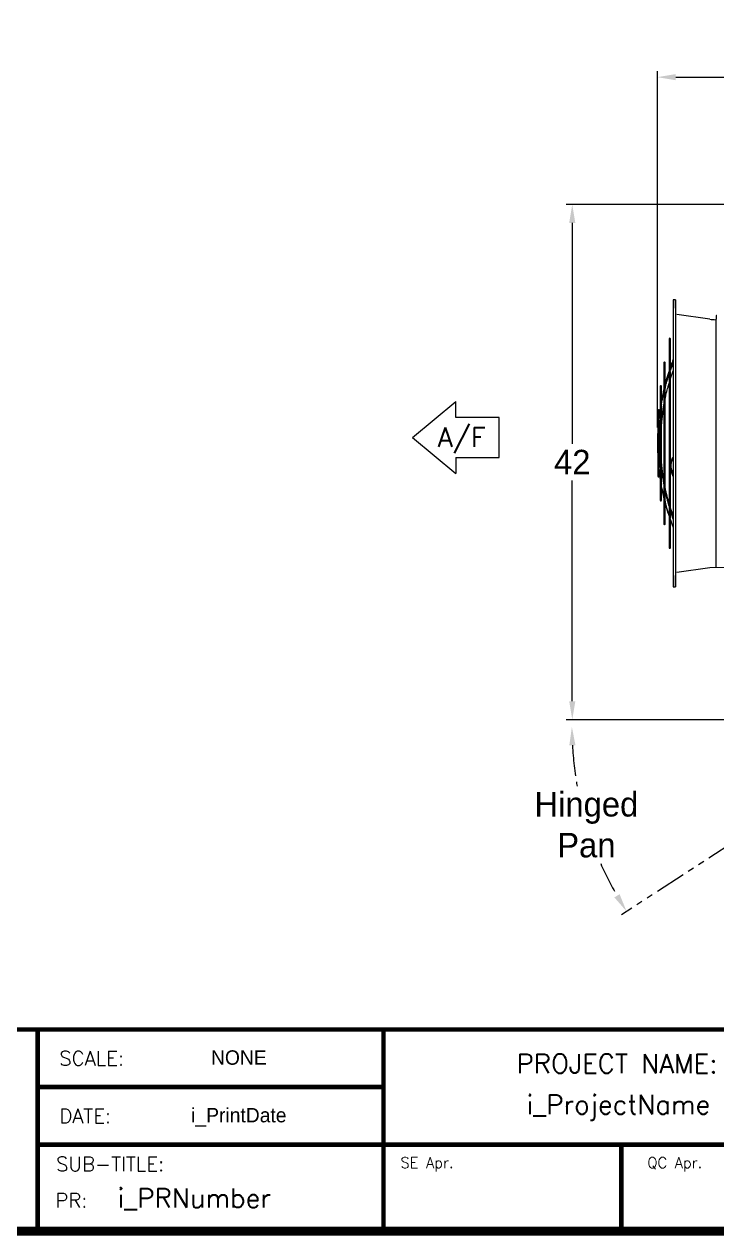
# Model space of a CAD drawing. Header units: inches. Extents: x 547 to 857, y -2 to 194.
# Drawn here: x 720.2 to 776.8, y 1.4 to 100.3 of the extents above; entities that cross this region are included whole.
import ezdxf
from ezdxf.enums import TextEntityAlignment as Align

# ---------------------------------------------------------------- set-up
doc = ezdxf.new("R2010")
doc.units = ezdxf.units.IN
doc.header["$MEASUREMENT"] = 0
doc.header["$PDSIZE"] = -1
doc.linetypes.add('PHANTOM', pattern=[0.5, 0.25, -0.05, 0.05, -0.05, 0.05, -0.05])
doc.layers.add('Hingeable', color=7, linetype='PHANTOM')
doc.styles.add('SIMPLEX', font='SIMPLEX')
doc.dimstyles.new('RAE Solutions', dxfattribs={"dimtxt": 2, "dimasz": 1.5, "dimexe": 0.5, "dimexo": 0.5, "dimgap": 0.5, "dimtad": 0, "dimtih": 1, "dimtoh": 1, "dimdec": 3, "dimrnd": 0.125, "dimzin": 1, "dimdsep": 46, "dimlunit": 5, "dimtxsty": 'Standard', "dimcen": 0.09, "dimadec": 0, "dimazin": 0, "dimtfac": 1, "dimtdec": 3, "dimtofl": 0, "dimtmove": 0, "dimatfit": 3, "dimfxl": 1, "dimtolj": 1, "dimtzin": 1, "dimarcsym": 0})

# ---------------------------------------------------------------- blocks, each defined once
blk = doc.blocks.new('*D202')
at = {"color": 0, "linetype": 'Continuous', "lineweight": -2}
for p, q in [((771.906, 67.364), (771.906, 96.463)), ((773.406, 95.963), (782.536, 95.963)), ((797.999, 95.963), (788.869, 95.963)), ((799.499, 45.718), (799.499, 96.463))]:
    blk.add_line(p, q, dxfattribs=at)
at = {"color": 0, "linetype": 'Continuous'}
for points in [[(773.406, 96.213), (773.406, 95.713), (771.906, 95.963)], [(797.999, 96.213), (797.999, 95.713), (799.499, 95.963)]]:
    blk.add_solid(points, dxfattribs=at)
at = {"layer": 'Defpoints', "color": 0, "linetype": 'Continuous'}
for p in [(771.906, 95.963), (771.906, 66.864), (799.499, 45.218)]:
    blk.add_point(p, dxfattribs=at)
at = {"color": 0, "linetype": 'Continuous', "lineweight": 25, "insert": (785.703, 95.963), "char_height": 2, "attachment_point": 5}
blk.add_mtext('\\A1;27{\\H1x;\\S5/8;}', dxfattribs=at)
blk = doc.blocks.new('*D203')
at = {"color": 0, "linetype": 'Continuous', "lineweight": -2}
for p, q in [((778.957, 85.571), (764.464, 85.571)), ((764.964, 84.071), (764.964, 66.043)), ((764.964, 45.015), (764.964, 63.043)), ((779.89, 43.515), (764.464, 43.515))]:
    blk.add_line(p, q, dxfattribs=at)
at = {"color": 0, "linetype": 'Continuous'}
for points in [[(764.714, 84.071), (765.214, 84.071), (764.964, 85.571)], [(764.714, 45.015), (765.214, 45.015), (764.964, 43.515)]]:
    blk.add_solid(points, dxfattribs=at)
at = {"layer": 'Defpoints', "color": 0, "linetype": 'Continuous'}
for p in [(779.457, 85.571), (764.964, 43.515), (780.39, 43.515)]:
    blk.add_point(p, dxfattribs=at)
at = {"color": 0, "linetype": 'Continuous', "lineweight": 25, "insert": (764.964, 64.543), "char_height": 2, "attachment_point": 5}
blk.add_mtext('\\A1;42', dxfattribs=at)

msp = doc.modelspace()

# ---------------------------------------------------------------- linework, layer by layer
at = {"linetype": 'Continuous', "lineweight": 25}
for p, q in [((773.3816, 77.7893), (773.2054, 77.7862)), ((773.3895, 77.3365), (773.3816, 77.7893)), ((773.3816, 77.7893), (773.3816, 54.3641)), ((776.1894, 76.2083), (773.5022, 76.5859)), ((776.6691, 76.1647), (776.6691, 55.9886)), ((776.7148, 76.471), (776.7101, 76.2033)), ((772.8679, 74.5978), (772.8679, 57.5555)), ((772.9663, 72.026), (772.9663, 74.5978)), ((772.4466, 72.6752), (772.4466, 59.4781)), ((772.5451, 70.7131), (772.5451, 72.6752)), ((772.9663, 59.9608), (772.9663, 71.9177)), ((772.139, 70.7312), (772.139, 61.4221)), ((772.2374, 69.3991), (772.2374, 70.7312)), ((772.5451, 61.3511), (772.5451, 70.5885)), ((751.9279, 66.5499), (755.4691, 69.5008)), ((755.4691, 68.1729), (755.4691, 69.5008)), ((772.2374, 62.7567), (772.2374, 69.2453)), ((771.9461, 68.7724), (771.9461, 63.3809)), ((772.0445, 68.1023), (772.0445, 68.7724)), ((759.0103, 68.1729), (755.4691, 68.1729)), ((759.0103, 64.9269), (759.0103, 68.1729)), ((772.0445, 64.1731), (772.0445, 67.8918)), ((751.9279, 66.5499), (755.4691, 63.599)), ((771.9456, 66.8641), (771.9063, 66.8641)), ((771.9063, 66.8641), (771.9063, 65.2893)), ((771.9456, 66.8641), (771.9456, 65.2893)), ((771.9063, 65.2893), (771.9456, 65.2893)), ((755.4691, 64.9269), (755.4691, 63.599)), ((755.4691, 64.9269), (759.0103, 64.9269)), ((772.0445, 63.3809), (772.0445, 63.9415)), ((773.0398, 63.7475), (773.2055, 63.3375)), ((773.0919, 63.8082), (773.2055, 63.527)), ((772.2374, 61.4221), (772.2374, 62.6034)), ((773.2029, 63.0882), (773.2055, 63.0882)), ((773.203, 63.072), (773.2055, 63.072)), ((772.5451, 59.4781), (772.5451, 61.2276)), ((772.9663, 57.5555), (772.9663, 59.8512)), ((773.5022, 55.5674), (776.1894, 55.945)), ((773.3816, 54.3641), (773.3895, 54.8168)), ((773.2054, 54.3671), (773.3816, 54.3641))]:
    msp.add_line(p, q, dxfattribs=at)
for p, q in [((776.1894, 55.945), (779.3762, 55.9585)), ((721.3364, 18.2257), (815.4134, 18.2257)), ((721.3364, 1.7622), (721.3364, 18.2257)), ((749.5595, 18.2257), (749.5595, 1.7622)), ((749.5595, 13.5219), (721.3364, 13.5219)), ((815.4134, 8.818), (721.3364, 8.818)), ((768.9628, 8.818), (768.9628, 1.7622))]:
    msp.add_line(p, q)
for points, const_width in [([(551.9978, 1.7622), (853.0442, 1.7622), (853.0442, 189.9162), (551.9978, 189.9162), (551.9978, 1.7622)], 0.7526), ([(853.0442, 18.2257), (627.2594, 18.2257), (627.2594, 1.7622)], 0.3763), ([(721.3364, 18.2257), (721.3364, 1.7622)], 0.3763), ([(749.5595, 18.2257), (749.5595, 1.7622)], 0.3763), ([(749.5595, 13.5219), (721.3364, 13.5219)], 0.3763), ([(815.4134, 8.818), (721.3364, 8.818)], 0.3763), ([(768.9628, 8.818), (768.9628, 1.7622)], 0.3763)]:
    msp.add_lwpolyline(points, dxfattribs=dict(const_width=const_width))
for centre, radius, start, end in [((776.8743, 81.0816), 4.9213, 262, 267.610221), ((776.6708, 76.204), 0.0394, 267.610221, 359), ((776.7542, 76.4704), 0.0394, 90, 179), ((772.9171, 74.5978), 0.0492, 0, 180), ((772.4958, 72.6752), 0.0492, 0, 180), ((772.1882, 70.7312), 0.0492, 0, 180), ((771.9953, 68.7724), 0.0492, 0, 180), ((771.9953, 63.3809), 0.0492, 180, 0), ((772.1882, 61.4221), 0.0492, 180, 360), ((772.4958, 59.4781), 0.0492, 180, 0), ((772.9171, 57.5555), 0.0492, 180, 360)]:
    msp.add_arc(centre, radius, start, end, dxfattribs=at)
for points, knots in [([(773.2055, 77.7862), (773.2055, 77.7814), (773.2055, 77.7717), (773.2055, 77.6937), (773.2055, 77.5695), (773.2055, 77.3952), (773.2055, 77.1727), (773.2055, 76.9026), (773.2055, 76.5861), (773.2055, 76.2246), (773.2055, 75.8197), (773.2055, 75.3731), (773.2055, 74.8866), (773.2055, 74.3625), (773.2055, 73.8028), (773.2055, 73.2101), (773.2055, 72.5868), (773.2055, 71.9356), (773.2055, 71.2593), (773.2055, 70.5609), (773.2055, 69.8432), (773.2055, 69.1095), (773.2055, 68.3627), (773.2055, 67.6061), (773.2055, 66.843), (773.2055, 66.3321), (773.2055, 66.0767)], [0, 0, 0, 0, 0.0416667, 0.0833333, 0.1250001, 0.1666666, 0.2083335, 0.2500001, 0.2916667, 0.3333333, 0.3750001, 0.4166667, 0.4583334, 0.5000001, 0.5416668, 0.5833334, 0.625, 0.6666668, 0.7083333, 0.75, 0.7916667, 0.8333334, 0.875, 0.9166667, 0.9583333, 1, 1, 1, 1]), ([(773.3936, 77.1003), (773.393, 77.1311), (773.3919, 77.1929), (773.3906, 77.271), (773.3897, 77.3258), (773.3895, 77.3329), (773.3895, 77.3365)], [0, 0, 0, 0, 0.2489834, 0.499349, 0.7496812, 1, 1, 1, 1]), ([(772.9555, 71.9851), (772.9982, 72.1008), (773.078, 72.3166), (773.1651, 72.5312), (773.2055, 72.6307)], [0, 0, 0, 0, 0.5359086, 1, 1, 1, 1]), ([(773.2055, 72.6401), (773.1792, 72.5762), (773.1002, 72.3844), (773.0192, 72.1729), (772.9668, 72.025), (772.9602, 72.0064)], [0, 0, 0, 0, 0.303779, 0.9120459, 1, 1, 1, 1]), ([(773.2055, 72.943), (773.1839, 72.8883), (773.11, 72.7014), (773.0308, 72.4858), (772.9758, 72.3245), (772.9663, 72.2966)], [0, 0, 0, 0, 0.255167, 0.8714285, 1, 1, 1, 1]), ([(772.5323, 70.6583), (772.5623, 70.7651), (772.625, 70.9886), (772.7245, 71.3096), (772.8065, 71.5621), (772.8545, 71.6982), (772.8679, 71.7364)], [0, 0, 0, 0, 0.29602165, 0.61905663, 0.89294673, 1, 1, 1, 1]), ([(772.8679, 71.7467), (772.8632, 71.7336), (772.8202, 71.6128), (772.7497, 71.3961), (772.6589, 71.1062), (772.5895, 70.8713), (772.5512, 70.7318), (772.5366, 70.6788)], [0, 0, 0, 0, 0.0373263, 0.3415893, 0.6100755, 0.8518793, 1, 1, 1, 1]), ([(772.8679, 72.009), (772.8675, 72.0078), (772.8275, 71.8908), (772.7575, 71.6664), (772.661, 71.3451), (772.5916, 71.0999), (772.5555, 70.9614), (772.5451, 70.9213)], [0, 0, 0, 0, 0.0033171, 0.3252528, 0.6200068, 0.8899558, 1, 1, 1, 1]), ([(772.9555, 71.9851), (772.9559, 71.991), (772.9564, 72), (772.9592, 72.0048), (772.9601, 72.0064)], [0, 0, 0, 0, 0.6571768, 1, 1, 1, 1]), ([(772.9663, 71.9164), (772.9663, 71.917), (772.9666, 71.9215), (772.9652, 71.9311), (772.9617, 71.9469), (772.9568, 71.9659), (772.956, 71.9782), (772.9555, 71.9851)], [0, 0, 0, 0, 0.0277321, 0.2009316, 0.3724423, 0.6544076, 1, 1, 1, 1]), ([(772.9663, 71.297), (772.9737, 71.3204), (773.0142, 71.4495), (773.0929, 71.6811), (773.1682, 71.8885), (773.2055, 71.9912)], [0, 0, 0, 0, 0.1009105, 0.5551025, 1, 1, 1, 1]), ([(772.2227, 69.3166), (772.243, 69.422), (772.2859, 69.644), (772.3572, 69.9654), (772.4117, 70.1984), (772.4422, 70.3148), (772.4466, 70.3317)], [0, 0, 0, 0, 0.3104915, 0.6542957, 0.9499074, 1, 1, 1, 1]), ([(772.4466, 70.3373), (772.4307, 70.2739), (772.3965, 70.1376), (772.3499, 69.9361), (772.3068, 69.7403), (772.2708, 69.5665), (772.2445, 69.4338), (772.2305, 69.3588), (772.2261, 69.3349)], [0, 0, 0, 0, 0.1903701, 0.40937326, 0.60375977, 0.7761163, 0.92880943, 1, 1, 1, 1]), ([(772.4466, 70.5328), (772.442, 70.5138), (772.4168, 70.4118), (772.3762, 70.2327), (772.3261, 70.0013), (772.2799, 69.7745), (772.252, 69.6243), (772.2374, 69.5455)], [0, 0, 0, 0, 0.0577946, 0.3112723, 0.5451857, 0.7611204, 1, 1, 1, 1]), ([(772.5363, 70.6789), (772.5363, 70.6788), (772.534, 70.6759), (772.5325, 70.6675), (772.5324, 70.6596), (772.5323, 70.6583)], [0, 0, 0, 0, 0.0124511, 0.8342639, 1, 1, 1, 1]), ([(772.5323, 70.6583), (772.5328, 70.652), (772.5336, 70.6402), (772.5386, 70.6217), (772.5429, 70.6062), (772.5447, 70.5959), (772.5452, 70.5886), (772.5447, 70.5856), (772.5444, 70.5839)], [0, 0, 0, 0, 0.2925929, 0.5469802, 0.7222755, 0.855545, 0.9202618, 1, 1, 1, 1]), ([(772.5451, 69.728), (772.5593, 69.7934), (772.5872, 69.9215), (772.6337, 70.1179), (772.6848, 70.3238), (772.7441, 70.5495), (772.8053, 70.7704), (772.8489, 70.9162), (772.8679, 70.9798)], [0, 0, 0, 0, 0.1559964, 0.3057277, 0.4694364, 0.6487845, 0.8468715, 1, 1, 1, 1]), ([(772.2265, 69.3348), (772.2253, 69.3323), (772.223, 69.3274), (772.2228, 69.3201), (772.2227, 69.3166)], [0, 0, 0, 0, 0.5217173, 1, 1, 1, 1]), ([(772.2227, 69.3166), (772.2232, 69.3103), (772.224, 69.2985), (772.2294, 69.2802), (772.2343, 69.2648), (772.2368, 69.2536), (772.2377, 69.2458), (772.2371, 69.2426), (772.2368, 69.2412)], [0, 0, 0, 0, 0.2854517, 0.5338087, 0.7052317, 0.8376832, 0.9320901, 1, 1, 1, 1]), ([(772.2374, 67.6874), (772.2423, 67.7428), (772.2538, 67.8745), (772.275, 68.0784), (772.3002, 68.2931), (772.3259, 68.4895), (772.3491, 68.6521), (772.3704, 68.7927), (772.3917, 68.9259), (772.4171, 69.0766), (772.4364, 69.1831), (772.4466, 69.2392)], [0, 0, 0, 0, 0.1068261, 0.253864, 0.3932649, 0.5213059, 0.6332716, 0.7078535, 0.7934048, 0.8912407, 1, 1, 1, 1]), ([(772.0277, 67.9647), (772.0345, 68.0297), (772.0488, 68.1659), (772.0747, 68.3805), (772.1042, 68.5973), (772.1261, 68.749), (772.138, 68.8223), (772.139, 68.8285)], [0, 0, 0, 0, 0.2252464, 0.4725727, 0.7448135, 0.9783224, 1, 1, 1, 1]), ([(772.139, 68.9505), (772.1332, 68.9115), (772.1183, 68.8117), (772.0974, 68.6567), (772.0765, 68.4905), (772.0591, 68.3424), (772.0491, 68.2493), (772.0445, 68.2065)], [0, 0, 0, 0, 0.1574639, 0.4029128, 0.6253444, 0.827401, 1, 1, 1, 1]), ([(772.4226, 69.1054), (772.4089, 69.0255), (772.3818, 68.8671), (772.3441, 68.6178), (772.31, 68.367), (772.2807, 68.1219), (772.2579, 67.9017), (772.2439, 67.7546), (772.2381, 67.6806), (772.2374, 67.6723)], [0, 0, 0, 0, 0.1676245, 0.3325753, 0.5226248, 0.6926811, 0.8453356, 0.9826751, 1, 1, 1, 1]), ([(772.0277, 67.9647), (772.0281, 67.9584), (772.0291, 67.9466), (772.0348, 67.9285), (772.0402, 67.9131), (772.0435, 67.9012), (772.0449, 67.8931), (772.0443, 67.8901), (772.0442, 67.8894)], [0, 0, 0, 0, 0.2834762, 0.5309649, 0.702469, 0.8350715, 0.9605747, 1, 1, 1, 1]), ([(771.9456, 66.3487), (771.9457, 66.3663), (771.9457, 66.4034), (771.9459, 66.4404), (771.9461, 66.4601), (771.9461, 66.4602)], [0, 0, 0, 0, 0.4736372, 0.9975737, 1, 1, 1, 1]), ([(772.0445, 66.2651), (772.0554, 66.2642), (772.0795, 66.2622), (772.1135, 66.2692), (772.1314, 66.2796), (772.139, 66.284)], [0, 0, 0, 0, 0.3232549, 0.7134607, 1, 1, 1, 1]), ([(771.9461, 65.6806), (771.946, 65.6959), (771.9457, 65.733), (771.9457, 65.7701), (771.9456, 65.792)], [0, 0, 0, 0, 0.411075, 1, 1, 1, 1]), ([(772.0445, 65.8882), (772.0554, 65.8891), (772.0795, 65.8911), (772.1135, 65.8841), (772.1314, 65.8737), (772.139, 65.8693)], [0, 0, 0, 0, 0.3232532, 0.7134638, 1, 1, 1, 1]), ([(772.139, 65.8535), (772.1349, 65.8562), (772.1214, 65.8654), (772.0901, 65.8724), (772.0609, 65.8755), (772.0464, 65.8724), (772.0445, 65.872)], [0, 0, 0, 0, 0.1653465, 0.553645, 0.9418226, 1, 1, 1, 1]), ([(773.2055, 66.0767), (773.2055, 65.8212), (773.2055, 65.3103), (773.2055, 64.5472), (773.2055, 63.7906), (773.2055, 63.0438), (773.2055, 62.3101), (773.2055, 61.5924), (773.2055, 60.894), (773.2055, 60.2177), (773.2055, 59.5665), (773.2055, 58.9433), (773.2055, 58.3505), (773.2055, 57.7909), (773.2055, 57.2667), (773.2055, 56.7802), (773.2055, 56.3336), (773.2055, 55.9287), (773.2055, 55.5672), (773.2055, 55.2507), (773.2055, 54.9806), (773.2055, 54.7581), (773.2055, 54.5838), (773.2055, 54.4596), (773.2055, 54.3816), (773.2055, 54.372), (773.2055, 54.3671)], [0, 0, 0, 0, 0.0416667, 0.0833333, 0.125, 0.1666666, 0.2083333, 0.25, 0.2916667, 0.3333332, 0.375, 0.4166666, 0.4583332, 0.4999999, 0.5416666, 0.5833333, 0.6249999, 0.6666667, 0.7083333, 0.7499999, 0.7916665, 0.8333334, 0.8749999, 0.9166667, 0.9583333, 1, 1, 1, 1]), ([(772.4466, 62.9167), (772.4396, 62.9543), (772.4164, 63.0777), (772.3831, 63.28), (772.344, 63.5356), (772.31, 63.7863), (772.2807, 64.0315), (772.2579, 64.2516), (772.2439, 64.3987), (772.2381, 64.4728), (772.2374, 64.4811)], [0, 0, 0, 0, 0.0722353, 0.2376766, 0.3887439, 0.5628004, 0.7185449, 0.8583521, 0.9841316, 1, 1, 1, 1]), ([(772.2374, 64.41), (772.2403, 64.373), (772.2486, 64.2657), (772.2661, 64.0804), (772.2907, 63.8454), (772.322, 63.584), (772.3582, 63.3167), (772.3991, 63.0451), (772.4289, 62.8704), (772.4444, 62.7794)], [0, 0, 0, 0, 0.0678585, 0.1969155, 0.3401745, 0.499577, 0.6775491, 0.832156, 1, 1, 1, 1]), ([(772.4466, 62.7664), (772.4356, 62.8296), (772.4116, 62.9664), (772.3795, 63.1698), (772.3502, 63.3702), (772.3257, 63.5515), (772.3051, 63.7159), (772.2877, 63.8652), (772.2699, 64.0313), (772.2529, 64.2042), (772.2422, 64.3319), (772.2374, 64.3883)], [0, 0, 0, 0, 0.1173263, 0.2537856, 0.3769384, 0.4882944, 0.5892056, 0.6808731, 0.7643262, 0.8959794, 1, 1, 1, 1]), ([(773.2055, 64.9744), (773.1907, 64.958), (773.1398, 64.9016), (773.0834, 64.8012), (773.0287, 64.6787), (772.9892, 64.5585), (772.9741, 64.4722), (772.9663, 64.4276)], [0, 0, 0, 0, 0.1082397, 0.3730702, 0.5642306, 0.7745302, 1, 1, 1, 1]), ([(773.2064, 64.9197), (773.1961, 64.906), (773.1428, 64.8345), (773.0741, 64.6846), (773.0168, 64.4705), (773.0005, 64.2455), (773.0204, 64.0203), (773.0682, 63.8784), (773.0919, 63.8082)], [0, 0, 0, 0, 0.04376951, 0.22810849, 0.41944523, 0.61460412, 0.80947811, 1, 1, 1, 1]), ([(772.0439, 64.1778), (772.044, 64.1776), (772.0445, 64.1764), (772.0446, 64.1715), (772.0437, 64.1634), (772.0401, 64.1509), (772.0346, 64.1352), (772.0289, 64.1175), (772.0281, 64.1064), (772.0277, 64.1009)], [0, 0, 0, 0, 0.0165586, 0.0751238, 0.1995721, 0.3231952, 0.4968969, 0.7489667, 1, 1, 1, 1]), ([(772.139, 63.2), (772.1322, 63.2445), (772.1126, 63.3738), (772.0838, 63.5933), (772.0531, 63.8491), (772.0358, 64.0201), (772.0277, 64.1009)], [0, 0, 0, 0, 0.148459, 0.4313259, 0.7313825, 1, 1, 1, 1]), ([(772.9663, 64.0327), (772.9709, 63.9985), (772.9837, 63.9009), (773.0177, 63.8079), (773.0398, 63.7475)], [0, 0, 0, 0, 0.3503317, 1, 1, 1, 1]), ([(773.0919, 63.8082), (773.0778, 63.7978), (773.0497, 63.7771), (773.0346, 63.756), (773.0413, 63.7503), (773.0429, 63.7489)], [0, 0, 0, 0, 0.4309441, 0.8618655, 1, 1, 1, 1]), ([(773.2055, 63.8653), (773.1867, 63.8576), (773.1439, 63.84), (773.1106, 63.8197), (773.0919, 63.8082)], [0, 0, 0, 0, 0.43672191, 1, 1, 1, 1]), ([(772.2372, 62.7589), (772.2373, 62.7581), (772.2378, 62.7543), (772.2364, 62.7456), (772.2329, 62.7323), (772.2274, 62.7152), (772.2233, 62.6992), (772.2229, 62.6897), (772.2227, 62.6862)], [0, 0, 0, 0, 0.0383828, 0.1789658, 0.3184341, 0.5249678, 0.8280401, 1, 1, 1, 1]), ([(772.2227, 62.6862), (772.223, 62.6804), (772.2234, 62.6731), (772.226, 62.6693), (772.2266, 62.6685)], [0, 0, 0, 0, 0.7937559, 1, 1, 1, 1]), ([(772.4466, 61.6223), (772.4462, 61.624), (772.4232, 61.7157), (772.3831, 61.892), (772.3245, 62.1593), (772.2712, 62.4221), (772.2384, 62.6005), (772.2227, 62.6862)], [0, 0, 0, 0, 0.0047443, 0.2597356, 0.4981117, 0.759093, 1, 1, 1, 1]), ([(772.277, 62.3979), (772.2787, 62.3891), (772.2924, 62.3157), (772.3219, 62.1732), (772.3663, 61.9651), (772.4081, 61.7794), (772.4364, 61.663), (772.4466, 61.6208)], [0, 0, 0, 0, 0.03409715, 0.28238966, 0.54940533, 0.83660256, 1, 1, 1, 1]), ([(772.8679, 61.1727), (772.846, 61.2466), (772.8013, 61.3972), (772.7405, 61.6176), (772.6807, 61.8454), (772.6256, 62.0687), (772.5795, 62.2658), (772.5545, 62.3816), (772.5451, 62.4249)], [0, 0, 0, 0, 0.1779015, 0.3623726, 0.5292031, 0.7238525, 0.8965857, 1, 1, 1, 1]), ([(772.8679, 61.1668), (772.8589, 61.1962), (772.8194, 61.3254), (772.7577, 61.5475), (772.6839, 61.8268), (772.6127, 62.1154), (772.5693, 62.3117), (772.5451, 62.4213)], [0, 0, 0, 0, 0.0707605, 0.3108508, 0.5324431, 0.7390944, 1, 1, 1, 1]), ([(772.5444, 61.3559), (772.5447, 61.3546), (772.545, 61.3529), (772.5451, 61.3472), (772.5441, 61.3386), (772.5404, 61.324), (772.5351, 61.3057), (772.5325, 61.2914), (772.5324, 61.2836), (772.5323, 61.2822)], [0, 0, 0, 0, 0.0626359, 0.0808464, 0.2284578, 0.374751, 0.6034171, 0.9334713, 1, 1, 1, 1]), ([(772.8679, 60.943), (772.8446, 61.0253), (772.7937, 61.2048), (772.7235, 61.4739), (772.6573, 61.7433), (772.6006, 61.9913), (772.5639, 62.1587), (772.5468, 62.2436), (772.5451, 62.2522)], [0, 0, 0, 0, 0.1894116, 0.4131643, 0.6178379, 0.8064076, 0.9804151, 1, 1, 1, 1]), ([(772.5323, 61.2822), (772.5327, 61.2765), (772.5331, 61.2686), (772.5358, 61.2645), (772.5366, 61.2634)], [0, 0, 0, 0, 0.72019, 1, 1, 1, 1]), ([(772.8679, 60.1557), (772.8451, 60.2238), (772.7798, 60.4187), (772.6924, 60.7075), (772.6037, 61.015), (772.5556, 61.1953), (772.5323, 61.2822)], [0, 0, 0, 0, 0.1823629, 0.5219961, 0.7693991, 1, 1, 1, 1]), ([(772.5363, 61.2633), (772.5375, 61.2586), (772.5627, 61.1599), (772.6183, 60.9589), (772.7108, 60.6392), (772.7944, 60.3657), (772.8519, 60.1953), (772.8679, 60.1477)], [0, 0, 0, 0, 0.01248742, 0.26381282, 0.53893554, 0.87101825, 1, 1, 1, 1]), ([(773.2055, 60.1619), (773.2029, 60.1686), (773.1558, 60.292), (773.0766, 60.5229), (772.9996, 60.7474), (772.9664, 60.8546), (772.9663, 60.8547)], [0, 0, 0, 0, 0.0291692, 0.5376962, 0.9996794, 1, 1, 1, 1]), ([(773.2055, 60.1522), (773.2011, 60.1637), (773.1483, 60.3025), (773.068, 60.5346), (772.9964, 60.7559), (772.9663, 60.8487)], [0, 0, 0, 0, 0.0497233, 0.6014888, 1, 1, 1, 1]), ([(773.2055, 59.8849), (773.1652, 60.0014), (773.0853, 60.2327), (773.0069, 60.4749), (772.9694, 60.6007), (772.9663, 60.6108)], [0, 0, 0, 0, 0.4826528, 0.9584293, 1, 1, 1, 1]), ([(772.9555, 59.8939), (772.9559, 59.8999), (772.9567, 59.9113), (772.9613, 59.9296), (772.9651, 59.9458), (772.9668, 59.9579), (772.966, 59.9636), (772.9657, 59.9656)], [0, 0, 0, 0, 0.3034922, 0.5669848, 0.748414, 0.9157596, 1, 1, 1, 1]), ([(772.9599, 59.8743), (772.9592, 59.8754), (772.9564, 59.8793), (772.9559, 59.8878), (772.9555, 59.8939)], [0, 0, 0, 0, 0.27913509, 1, 1, 1, 1]), ([(773.2055, 59.2189), (773.1924, 59.2518), (773.1406, 59.3817), (773.0572, 59.6067), (772.989, 59.7992), (772.9555, 59.8939)], [0, 0, 0, 0, 0.1467944, 0.5805619, 1, 1, 1, 1]), ([(772.9597, 59.8742), (773.0087, 59.7346), (773.0867, 59.5128), (773.1734, 59.2927), (773.2055, 59.2111)], [0, 0, 0, 0, 0.6294565, 1, 1, 1, 1]), ([(773.3895, 54.8168), (773.3895, 54.8204), (773.3897, 54.8275), (773.3906, 54.8823), (773.3919, 54.9604), (773.393, 55.0222), (773.3936, 55.053)], [0, 0, 0, 0, 0.2503188, 0.500651, 0.7510166, 1, 1, 1, 1]), ([(773.3936, 55.053), (773.3941, 55.0843), (773.3952, 55.1466), (773.3966, 55.2246), (773.3975, 55.2787), (773.3977, 55.2857), (773.3977, 55.2893)], [0, 0, 0, 0, 0.2527702, 0.50295, 0.7513855, 1, 1, 1, 1])]:
    msp.add_open_spline(points, degree=3, knots=knots, dxfattribs=at)
at = {"layer": 'Hingeable', "linetype": 'PHANTOM', "ltscale": 10}
msp.add_line((782.4012, 36.2873), (768.9772, 27.586), dxfattribs=at)
for start, end in [(183.106998, 190.055942), (203.799761, 209.893002)]:
    msp.add_arc((792.5981, 42.9256), 27.6647, start, end, dxfattribs=at)
for points in [[(764.7241, 41.4194), (765.2239, 41.4329), (764.9334, 42.9256)], [(768.8272, 29.2684), (768.4007, 29.0076), (769.3965, 27.8583)]]:
    msp.add_solid(points, dxfattribs=at)

# ---------------------------------------------------------------- texts
at = {"linetype": 'Continuous', "lineweight": 25, "style": 'SIMPLEX'}
msp.add_text('A/F', height=1.577, dxfattribs=at).set_placement((753.9805, 65.7873))
at = {"style": 'SIMPLEX'}
for s, height, p in [('SCALE:', 1.17596, (723.1003, 15.2858)), ('DATE:', 1.17596, (723.1003, 10.5819)), ('SUB-TITLE:', 1.17596, (722.8455, 6.6541)), ('i_PRNumber', 1.56168, (727.8663, 3.6802))]:
    msp.add_text(s, height=height, dxfattribs=at).set_placement(p)
for s, height, p in [('NONE', 1.17596, (737.7562, 15.3479)), ('i_PrintDate', 1.175963, (737.7562, 10.6441))]:
    msp.add_text(s, height=height).set_placement(p, align=Align.CENTER)
for s, p in [('PROJECT NAME:', (768.6111, 14.6587)), ('i_ProjectName', (768.7298, 11.3161))]:
    msp.add_text(s, height=1.561678, dxfattribs=at).set_placement(p, align=Align.CENTER)
at = {"lineweight": 30, "style": 'SIMPLEX'}
for s, p in [('SE Apr.', (750.9411, 6.9171)), ('QC Apr.', (771.0847, 6.9171))]:
    msp.add_text(s, height=0.88197, dxfattribs=at).set_placement(p)
at = {"style": 'SIMPLEX'}
msp.add_text('PR:', height=1.17596, dxfattribs=at).set_placement((725.404, 3.6802), align=Align.RIGHT)
at = {"layer": 'Hingeable', "linetype": 'PHANTOM', "ltscale": 10, "insert": (766.1145, 34.9284), "char_height": 2, "width": 4.666667, "attachment_point": 5}
msp.add_mtext('\\A1;Hinged Pan', dxfattribs=at)

# ---------------------------------------------------------------- dimensions: what is measured, and where the dimension line sits
at = {"linetype": 'Continuous', "lineweight": 25}
dim = msp.add_linear_dim(base=(771.9063, 95.9631), p1=(799.4992, 45.2178), p2=(771.9063, 66.8641), dimstyle='RAE Solutions', dxfattribs=at)
dim.commit()
dim.dimension.update_dxf_attribs({"geometry": '*D202', "text_midpoint": (785.7028, 95.9631)})
dim = msp.add_linear_dim(base=(764.9641008492, 43.5147817362), p1=(779.4574531882, 85.5712817093), p2=(780.3904536101, 43.5147817362), angle=90, dimstyle='RAE Solutions', dxfattribs=at)
dim.commit()
dim.dimension.update_dxf_attribs({"geometry": '*D203', "text_midpoint": (764.9641008492, 64.5430317227)})

doc.saveas('drawing.dxf')
